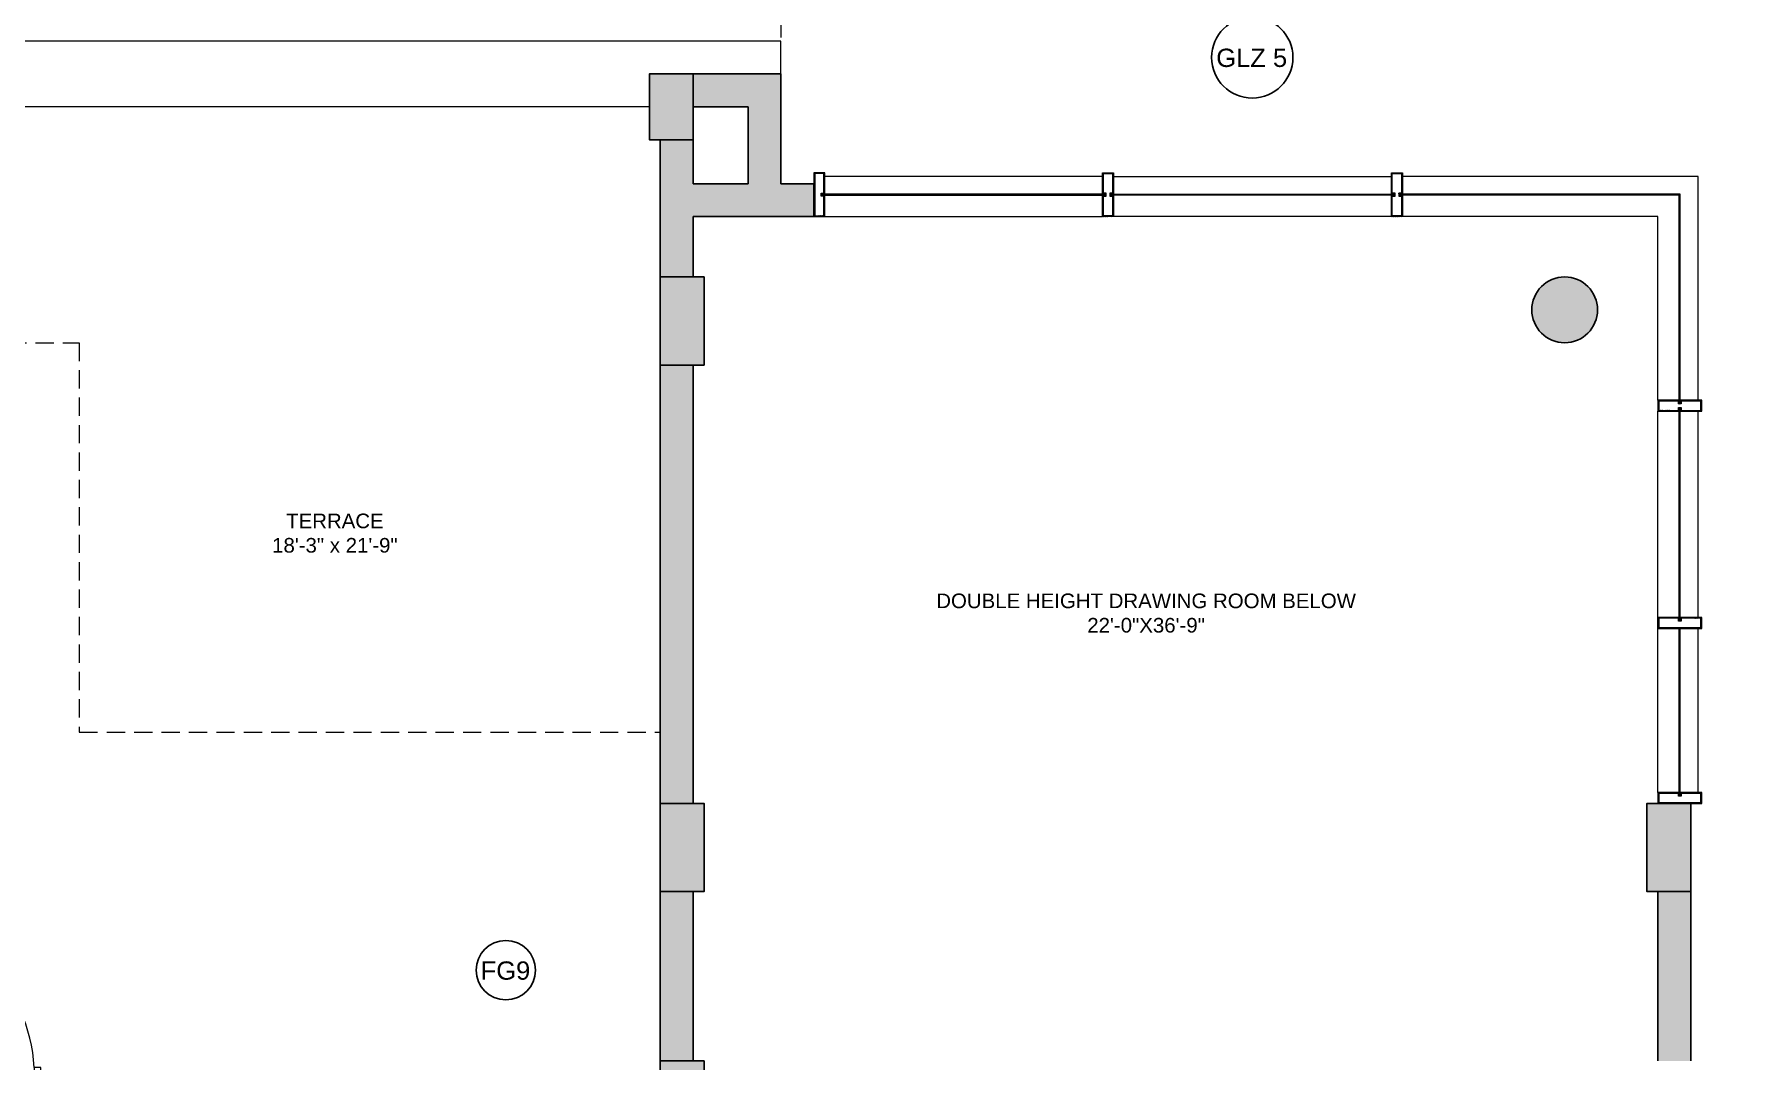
# Model space of a CAD drawing. Header units: inches. Extents: x 211391 to 214260, y -106888 to -102532.
# Drawn here: x 213366.5 to 213833.6, y -103899.9 to -103619.2 of the extents above; entities that cross this region are included whole.
import ezdxf

# ---------------------------------------------------------------- set-up
doc = ezdxf.new("R2010")
doc.units = ezdxf.units.IN
doc.header["$MEASUREMENT"] = 0
doc.linetypes.add('0226--P-00-GA 18.02.10$0$DASH', pattern=[0.35, 0.25, -0.1])
doc.linetypes.add('HIDDEN', pattern=[0.375, 0.25, -0.125])
for name, color, linetype, lineweight in [('BEAM', 90, '0226--P-00-GA 18.02.10$0$DASH', 25), ('DIM', 1, 'Continuous', 9), ('DOOR', 2, 'Continuous', 9), ('GLASS', 4, 'Continuous', 18), ('HATCH', 251, 'Continuous', 13), ('HIDDEN', 8, 'Continuous', 13), ('m.s.', 250, 'Continuous', 13), ('PL RWP PIPE', 5, 'Continuous', 13), ('PROPOSED WALL', 6, 'Continuous', 25), ('TEXT', 3, 'Continuous', 9), ('WALL', 5, 'Continuous', 25), ('window', 1, 'Continuous', 18)]:
    doc.layers.add(name, color=color, linetype=linetype, lineweight=lineweight)
doc.layers.add('COLUMN', color=6, linetype='Continuous')
doc.layers.get('BEAM').off()
doc.styles.add('STYLE1', font='arial.ttf', dxfattribs={"height": 8})
pattern_1 = [(45, (1349.89013, 1846.70774), (-0.08838834765, 0.08838834765), [])]

# ---------------------------------------------------------------- blocks, each defined once
blk = doc.blocks.new('79')
at = {"layer": 'COLUMN', "ltscale": 20, "true_color": 0xdd22ba}
h = blk.add_hatch(color=212, dxfattribs=at)
h.dxf.hatch_style = 1
h.paths.add_polyline_path([(213546.89, -103648.04), (213546.89, -103630.04), (213534.89, -103630.04), (213534.89, -103648.04)])
h = blk.add_hatch(color=212, dxfattribs=at)
h.dxf.hatch_style = 1
h.paths.add_polyline_path([(213537.89, -103694.54), (213537.89, -103694.54), (213537.89, -103685.54), (213549.89, -103685.54), (213549.89, -103709.66), (213537.89, -103709.66)])
h = blk.add_hatch(color=212, dxfattribs=at)
h.dxf.hatch_style = 1
edge = h.paths.add_edge_path()
edge.add_arc((213785.39, -103694.54), 9, 0, 360)
h = blk.add_hatch(color=212, dxfattribs=at)
h.dxf.hatch_style = 1
h.paths.add_polyline_path([(213537.89, -103838.54), (213537.89, -103838.54), (213537.89, -103829.54), (213549.89, -103829.54), (213549.89, -103853.65), (213537.89, -103853.65)])
h = blk.add_hatch(color=212, dxfattribs=at)
h.dxf.hatch_style = 1
h.paths.add_polyline_path([(213807.89, -103838.54), (213807.89, -103838.54), (213807.89, -103829.54), (213819.89, -103829.54), (213819.89, -103853.65), (213807.89, -103853.65)])
h = blk.add_hatch(color=212, dxfattribs=at)
h.dxf.hatch_style = 1
h.paths.add_polyline_path([(213537.89, -103908.93), (213537.89, -103908.93), (213537.89, -103899.93), (213549.89, -103899.93), (213549.89, -103924.04), (213537.89, -103924.04)])
at = {"layer": 'COLUMN', "ltscale": 20}
blk.add_lwpolyline([(213546.89, -103630.04), (213546.89, -103648.04), (213534.89, -103648.04), (213534.89, -103630.04)], close=True, dxfattribs=at)
for points in [[(213537.89, -103694.54), (213537.89, -103694.54), (213537.89, -103685.54), (213549.89, -103685.54), (213549.89, -103709.66), (213537.89, -103709.66), (213537.89, -103694.54)], [(213537.89, -103838.54), (213537.89, -103838.54), (213537.89, -103829.54), (213549.89, -103829.54), (213549.89, -103853.65), (213537.89, -103853.65), (213537.89, -103838.54)], [(213807.89, -103838.54), (213807.89, -103838.54), (213807.89, -103829.54), (213819.89, -103829.54), (213819.89, -103853.65), (213807.89, -103853.65), (213807.89, -103838.54)], [(213537.89, -103908.93), (213537.89, -103908.93), (213537.89, -103899.93), (213549.89, -103899.93), (213549.89, -103924.04), (213537.89, -103924.04), (213537.89, -103908.93)]]:
    blk.add_lwpolyline(points, dxfattribs=at)
blk.add_circle((213785.39, -103694.54), 9, dxfattribs=at)
blk = doc.blocks.new('*U5')
at = {"layer": 'DOOR'}
for points in [[(1.5, -4.54), (1.5, -3.04), (2, -3.04), (2, -0.04), (0, -0.04), (0, -4.54)], [(34.5, -4.54), (34.5, -3.04), (34, -3.04), (34, -0.04), (36, -0.04), (36, -4.54)]]:
    blk.add_lwpolyline(points, close=True, dxfattribs=at)
blk.add_lwpolyline([(34.5, -4.54, -0.400224), (1.5, -36.04), (1.5, -4.54), (3, -4.54), (3, -36.01)], format="xyb", dxfattribs=at)
blk = doc.blocks.new('8ol.')
at = {"layer": 'm.s.', "ltscale": 15}
h = blk.add_hatch(dxfattribs=at)
h.set_pattern_fill('ANSI31', color=256)
h.set_pattern_definition(pattern_1)
h.paths.add_polyline_path([(212126.29, -103622.81), (212127.04, -103622.81), (212127.04, -103623.07), (212126.29, -103623.07), (212126.29, -103628.94), (212129.29, -103628.94), (212129.29, -103623.07), (212128.54, -103623.07), (212128.54, -103622.81), (212129.29, -103622.81), (212129.29, -103616.94), (212126.29, -103616.94)])
h.paths.add_polyline_path([(212126.54, -103622.81), (212127.04, -103622.81), (212127.04, -103623.07), (212126.54, -103623.07), (212126.54, -103628.69), (212129.04, -103628.69), (212129.04, -103623.32), (212128.29, -103623.32), (212128.29, -103622.56), (212129.04, -103622.56), (212129.04, -103617.19), (212126.54, -103617.19)])
h = blk.add_hatch(dxfattribs=at)
h.set_pattern_fill('ANSI31', color=256)
h.set_pattern_definition(pattern_1)
h.paths.add_polyline_path([(212127.29, -103622.56), (212126.54, -103622.56), (212126.54, -103622.81), (212127.04, -103622.81), (212127.04, -103623.07), (212126.54, -103623.07), (212126.54, -103623.32), (212127.29, -103623.32)])
at = {"layer": 'm.s.', "ltscale": 2}
blk.add_lwpolyline([(212126.29, -103622.81), (212126.29, -103616.94), (212129.29, -103616.94), (212129.29, -103622.81), (212128.54, -103622.81), (212128.54, -103623.07), (212129.29, -103623.07), (212129.29, -103628.94), (212126.29, -103628.94), (212126.29, -103623.07), (212127.04, -103623.07), (212127.04, -103622.81), (212126.29, -103622.81)], dxfattribs=at)
blk.add_lwpolyline([(212126.54, -103622.56), (212126.54, -103617.19), (212129.04, -103617.19), (212129.04, -103622.56), (212128.29, -103622.56), (212128.29, -103623.32), (212129.04, -103623.32), (212129.04, -103628.69), (212126.54, -103628.69), (212126.54, -103623.32), (212127.29, -103623.32), (212127.29, -103622.56)], close=True, dxfattribs=at)
blk = doc.blocks.new('e57ik')
at = {"layer": 'm.s.', "ltscale": 15}
h = blk.add_hatch(dxfattribs=at)
h.set_pattern_fill('ANSI31', color=256)
h.set_pattern_definition([(45, (-434.42776, 41.17161), (-0.08838834765, 0.08838834765), [])])
h.paths.add_polyline_path([(210010.52, -105167.4), (210011.27, -105167.4), (210011.27, -105172.77), (210008.77, -105172.77), (210008.77, -105161.27), (210011.27, -105161.27), (210011.27, -105166.64), (210010.52, -105166.64)], flags=16)
h.paths.add_polyline_path([(210010.77, -105167.15), (210011.52, -105167.15), (210011.52, -105173.02), (210008.52, -105173.02), (210008.52, -105161.02), (210011.52, -105161.02), (210011.52, -105166.89), (210010.77, -105166.89)])
at = {"layer": 'm.s.', "ltscale": 2}
for points in [[(210010.77, -105167.15), (210011.52, -105167.15), (210011.52, -105173.02), (210008.52, -105173.02), (210008.52, -105161.02), (210011.52, -105161.02), (210011.52, -105166.89), (210010.77, -105166.89)], [(210010.52, -105167.4), (210011.27, -105167.4), (210011.27, -105172.77), (210008.77, -105172.77), (210008.77, -105161.27), (210011.27, -105161.27), (210011.27, -105166.64), (210010.52, -105166.64)]]:
    blk.add_lwpolyline(points, close=True, dxfattribs=at)
blk = doc.blocks.new('r67ku')
at = {"layer": 'GLASS', "ltscale": 15}
for p, q in [((213659.06, -103662.91), (213582.89, -103662.91)), ((213582.89, -103663.17), (213659.06, -103663.17)), ((213661.93, -103662.91), (213737.97, -103662.91)), ((213737.97, -103663.17), (213661.93, -103663.17)), ((213816.76, -103778.65), (213816.76, -103722.28)), ((213817.02, -103778.65), (213817.02, -103722.28)), ((213816.76, -103826.54), (213816.76, -103781.65)), ((213817.02, -103826.54), (213817.02, -103781.65))]:
    blk.add_line(p, q, dxfattribs=at)
for points in [[(213817.02, -103719.28), (213817.02, -103662.91), (213740.97, -103662.91)], [(213816.76, -103719.28), (213816.76, -103663.17), (213740.97, -103663.17)]]:
    blk.add_lwpolyline(points, dxfattribs=at)
at = {"layer": 'm.s.', "ltscale": 15}
for p, q in [((213658.93, -103658.04), (213582.89, -103658.04)), ((213661.93, -103658.04), (213737.97, -103658.04)), ((213582.89, -103669.04), (213658.93, -103669.04)), ((213737.97, -103669.04), (213661.93, -103669.04)), ((213810.89, -103826.54), (213810.89, -103722.28)), ((213821.89, -103778.65), (213821.89, -103722.28)), ((213821.89, -103826.54), (213821.89, -103781.65))]:
    blk.add_line(p, q, dxfattribs=at)
for points in [[(213821.89, -103719.28), (213821.89, -103658.04), (213740.97, -103658.04)], [(213810.89, -103719.28), (213810.89, -103669.04), (213740.97, -103669.04)]]:
    blk.add_lwpolyline(points, dxfattribs=at)
at = {"layer": 'DIM', "xscale": -1}
for name, p, rotation in [('e57ik', (3571.37, -208830.06), 180), ('8ol.', (317439.83, -315848.57), 270), ('e57ik', (318983.91, -313790.17), 270), ('e57ik', (318983.91, -313838.06), 270)]:
    blk.add_blockref(name, p, dxfattribs=dict(at, rotation=rotation))
at = {"layer": 'DIM'}
for p in [(1532.64, -40.1), (1611.68, -40.1)]:
    blk.add_blockref('8ol.', p, dxfattribs=at)
blk = doc.blocks.new('67k')
at = {"layer": 'Defpoints'}
blk.add_circle((212328.62, -103720.85), 11.12, dxfattribs=at)
at = {"layer": 'Defpoints', "insert": (212339.38, -103718.44), "char_height": 5, "attachment_point": 3, "style": 'STYLE1'}
blk.add_mtext_dynamic_manual_height_columns('\\A1;\\pxqc;GLZ 5', width=21.8376, gutter_width=70, heights=[-5.17], dxfattribs=at)

msp = doc.modelspace()

# ---------------------------------------------------------------- hatches: boundary and pattern name
at = {"layer": 'HATCH', "ltscale": 15}
h = msp.add_hatch(color=256, dxfattribs=at)
h.dxf.hatch_style = 1
h.paths.add_polyline_path([(213546.89, -103669.04), (213579.89, -103669.04), (213579.89, -103660.04), (213570.89, -103660.04), (213570.89, -103630.04), (213546.89, -103630.04), (213546.89, -103639.04), (213561.89, -103639.04), (213561.89, -103660.04), (213546.89, -103660.04), (213546.89, -103648.04), (213537.89, -103648.04), (213537.89, -103660.04), (213537.89, -103685.54), (213546.89, -103685.54)])
h = msp.add_hatch(color=256, dxfattribs=at)
h.dxf.hatch_style = 1
h.paths.add_polyline_path([(213546.89, -103709.66), (213537.89, -103709.66), (213537.89, -103829.54), (213546.89, -103829.54)])
h = msp.add_hatch(color=256, dxfattribs=at)
h.dxf.hatch_style = 1
h.paths.add_polyline_path([(213546.89, -103853.65), (213537.89, -103853.65), (213537.89, -103899.93), (213546.89, -103899.93)])
at = {"layer": 'HATCH', "ltscale": 15, "transparency": 33554559}
h = msp.add_hatch(color=8, dxfattribs=at)
h.dxf.hatch_style = 1
h.paths.add_polyline_path([(213819.89, -103853.65), (213810.89, -103853.65), (213810.89, -103899.93), (213819.89, -103899.93)])

# ---------------------------------------------------------------- linework, layer by layer
at = {"layer": 'Defpoints'}
msp.add_circle((213495.61, -103875.14), 8.1, dxfattribs=at)
at = {"layer": 'HIDDEN', "linetype": 'HIDDEN', "ltscale": 20}
for points in [[(213819.89, -103924.04), (213879.89, -103924.04), (213879.89, -103600.04), (213570.89, -103600.04), (213570.89, -103621.04)], [(213321.89, -103703.54), (213378.89, -103703.54), (213378.89, -103810.04), (213537.89, -103810.04)]]:
    msp.add_lwpolyline(points, dxfattribs=at)
at = {"layer": 'PL RWP PIPE', "ltscale": 25}
msp.add_line((213810.89, -103853.65), (213810.89, -103899.93), dxfattribs=at)
at = {"layer": 'PROPOSED WALL', "ltscale": 15}
msp.add_lwpolyline([(213819.89, -103899.93), (213819.89, -103853.65), (213810.89, -103853.65), (213810.89, -103899.93)], dxfattribs=at)
at = {"layer": 'WALL'}
for p, q in [((213570.89, -103630.04), (213546.89, -103630.04)), ((213570.89, -103660.04), (213570.89, -103630.04))]:
    msp.add_line(p, q, dxfattribs=at)
at = {"layer": 'WALL', "ltscale": 20}
for p, q in [((213546.89, -103639.04), (213561.89, -103639.04)), ((213561.89, -103639.04), (213561.89, -103660.04)), ((213537.89, -103685.54), (213537.89, -103648.04)), ((213546.89, -103648.04), (213546.89, -103660.04)), ((213561.89, -103660.04), (213546.89, -103660.04)), ((213579.89, -103660.04), (213570.89, -103660.04)), ((213579.89, -103660.04), (213579.89, -103669.04)), ((213579.89, -103669.04), (213546.89, -103669.04)), ((213546.89, -103685.54), (213546.89, -103669.04)), ((213537.89, -103829.54), (213537.89, -103709.66)), ((213546.89, -103829.54), (213546.89, -103709.66)), ((213537.89, -103900.04), (213537.89, -103853.65)), ((213546.89, -103899.93), (213546.89, -103853.65))]:
    msp.add_line(p, q, dxfattribs=at)
at = {"layer": 'window', "ltscale": 20}
msp.add_line((213534.89, -103639.04), (213318.89, -103639.04), dxfattribs=at)
msp.add_lwpolyline([(213570.89, -103630.04), (213570.89, -103621.04), (213285.89, -103621.04), (213285.89, -103639.04)], dxfattribs=at)

# ---------------------------------------------------------------- block references
at = {"layer": 'BEAM'}
msp.add_blockref('79', (0, 0), dxfattribs=at)
at = {"layer": 'DIM'}
for name, p in [('67k', (1371.27, 95.32)), ('r67ku', (0, 0))]:
    msp.add_blockref(name, p, dxfattribs=at)
at = {"layer": 'DOOR', "ltscale": 5, "xscale": -1.25, "yscale": 1.25, "zscale": 1.25, "rotation": 180}
msp.add_blockref('*U5', (213323.39, -103907.4), dxfattribs=at)

# ---------------------------------------------------------------- texts
at = {"layer": 'Defpoints', "insert": (213499.63, -103872.74), "char_height": 5, "attachment_point": 3, "style": 'STYLE1'}
msp.add_mtext_dynamic_manual_height_columns('\\A1;\\pxqc;FG9', width=8.2379, gutter_width=70, heights=[-5.17], dxfattribs=at)
at = {"layer": 'TEXT', "ltscale": 10, "char_height": 4, "attachment_point": 3, "style": 'STYLE1'}
for s, width, insert in [('\\A1;\\pxqc;TERRACE\\P18\'-3" x 21\'-9"', 101.9942, (213499.83, -103750.27)), ('\\pxqc;DOUBLE HEIGHT DRAWING ROOM BELOW\\P22\'-0"X36\'-9"', 126.5671, (213734.12, -103772.13))]:
    msp.add_mtext_dynamic_manual_height_columns(s, width=width, gutter_width=35, heights=[-10.82], dxfattribs=dict(at, insert=insert))

doc.saveas('drawing.dxf')
